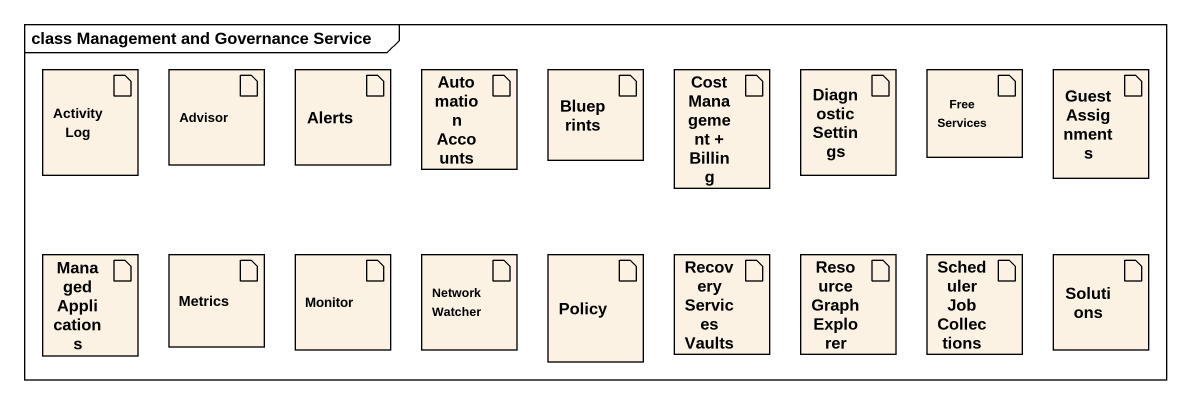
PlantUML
@startuml
mainframe class Management and Governance Service
artifact "Activity Log" as Activity_Log
artifact Advisor
artifact Alerts
artifact "Automation Accounts" as Automation_Accounts
artifact Blueprints
artifact "Cost Management + Billing" as Cost_Management_Billing
artifact "Diagnostic Settings" as Diagnostic_Settings
artifact "Free Services" as Free_Services
artifact "Guest Assignments" as Guest_Assignments
artifact "Managed Applications" as Managed_Applications
artifact Metrics
artifact Monitor
artifact "Network Watcher" as Network_Watcher
artifact Policy
artifact "Recovery Services Vaults" as Recovery_Services_Vaults
artifact "Resource Graph Explorer" as Resource_Graph_Explorer
artifact "Scheduler Job Collections" as Scheduler_Job_Collections
artifact Solutions
@enduml
